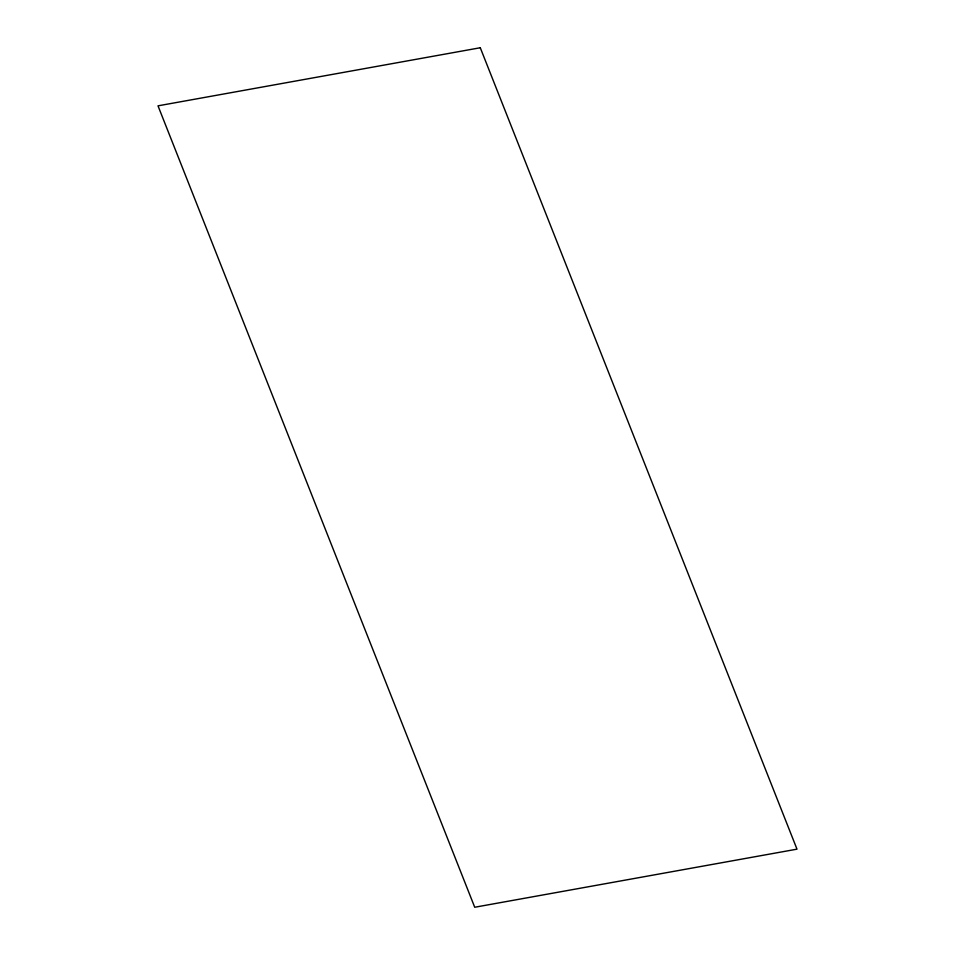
<?xml version="1.0" encoding="UTF-8"?>
<svg xmlns="http://www.w3.org/2000/svg" width="955" height="955" viewBox="0 0 955 955"><rect width="100%" height="100%" fill="white"/><g stroke="black" fill="none" stroke-linecap="round" stroke-linejoin="round"><path stroke-width="1.43" d="M480.281 47.75L158.005 105.838L474.719 907.25L796.995 849.162L480.281 47.75"/></g></svg>
